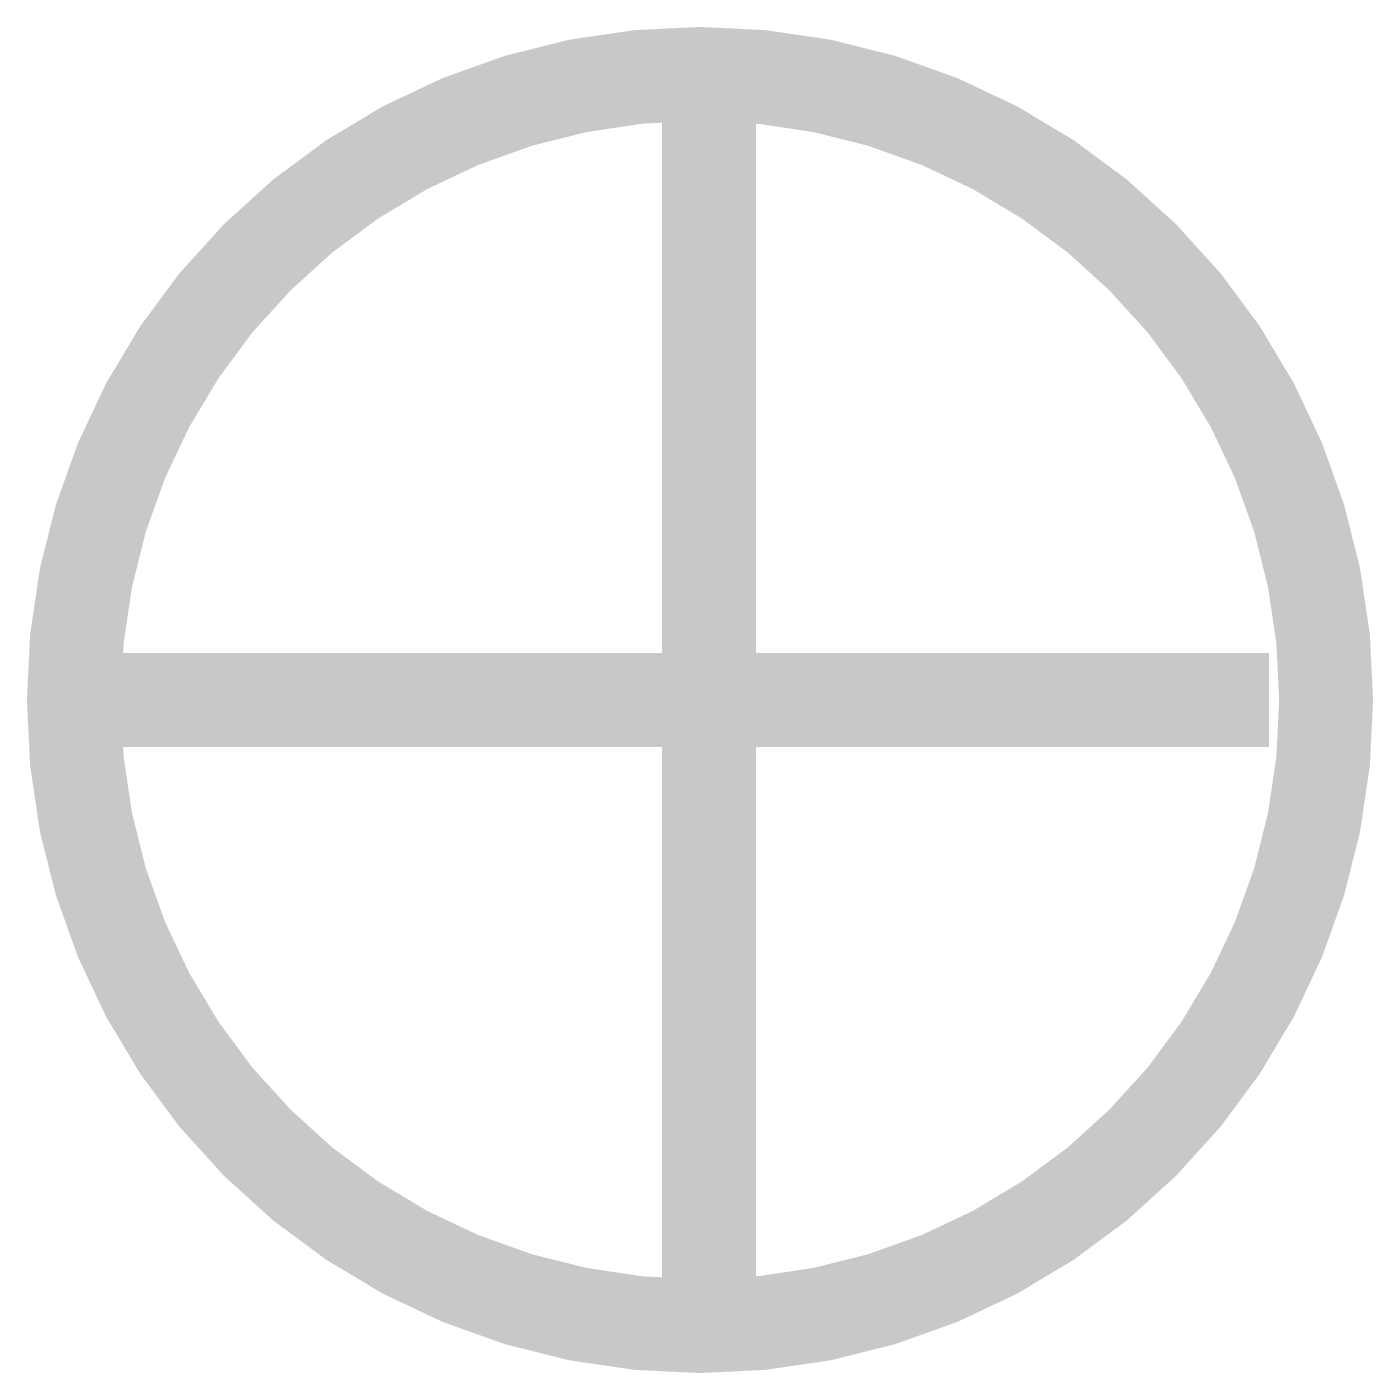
# Model space of a CAD drawing. Extents: x -0.15 to 4.15, y -0.15 to 4.15.
import ezdxf

# ---------------------------------------------------------------- set-up
doc = ezdxf.new("R2010")
doc.units = 0
doc.header["$MEASUREMENT"] = 0
doc.layers.get('0').update_dxf_attribs({"linetype": 'CONTINUOUS'})

msp = doc.modelspace()

# ---------------------------------------------------------------- linework, layer by layer
at = {"const_width": 0.3}
msp.add_lwpolyline([(2, 0, 1), (2, 4, 1), (2, 0, 1)], format="xyb", dxfattribs=at)
for points in [[(2.0288, 3.8891), (2.0288, 0.1109)], [(0, 2), (3.8174, 2)]]:
    msp.add_lwpolyline(points, dxfattribs=at)

doc.saveas('drawing.dxf')
